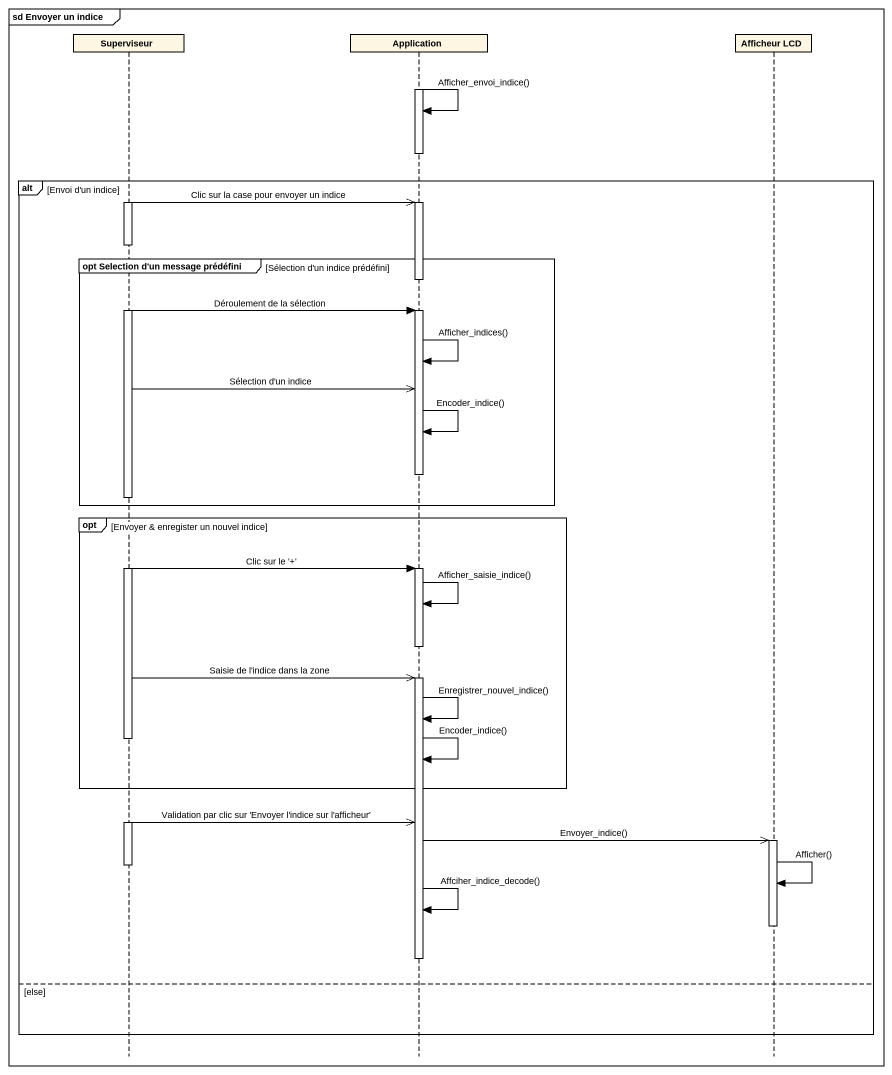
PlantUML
@startuml
mainframe sd Envoyer un indice
hide footbox
participant Superviseur
participant Application
participant "Afficheur LCD" as Afficheur_LCD

activate Application
Application -> Application : Afficher_envoi_indice()
deactivate Application
alt Envoi d'un indice
  activate Superviseur
  Superviseur ->> Application : Clic sur la case pour envoyer un indice
  activate Application
  group opt Selection d'un message prédéfini [Sélection d'un indice prédéfini]
    deactivate Application
    Superviseur -> Application : Déroulement de la sélection
    activate Application
    Application -> Application : Afficher_indices()
    Superviseur ->> Application : Sélection d'un indice
    Application -> Application : Encoder_indice()
    deactivate Application
  end
  opt Envoyer & enregister un nouvel indice
    Superviseur -> Application : Clic sur le '+'
    activate Application
    Application -> Application : Afficher_saisie_indice()
    deactivate Application
    Superviseur ->> Application : Saisie de l'indice dans la zone
    activate Application
    Application -> Application : Enregistrer_nouvel_indice()
    deactivate Superviseur
    Application -> Application : Encoder_indice()
  end
  activate Superviseur
  Superviseur ->> Application : Validation par clic sur 'Envoyer l'indice sur l'afficheur'
  Application ->> Afficheur_LCD : Envoyer_indice()
  activate Afficheur_LCD
  deactivate Superviseur
  Afficheur_LCD -> Afficheur_LCD : Afficher()
  Application -> Application : Affciher_indice_decode()
  deactivate Afficheur_LCD
  deactivate Application
else else
end
@enduml
